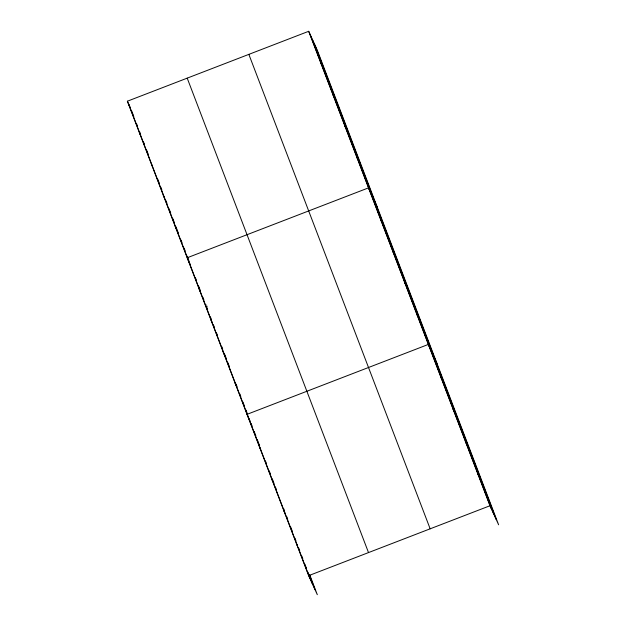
<?xml version="1.0" encoding="UTF-8"?>
<svg xmlns="http://www.w3.org/2000/svg" width="626" height="626" viewBox="0 0 626 626"><rect width="100%" height="100%" fill="white"/><g stroke="black" fill="none" stroke-linecap="round" stroke-linejoin="round"><path stroke-width="0.47" stroke-dasharray="3.13 2.35" d="M206.439 304.557L207.464 307.241"/><path stroke-width="0.94" d="M309.784 574.981L317.312 594.7L308.673 575.654L127.375 101.209L308.688 31.3L317.327 50.346L498.625 524.791L489.986 505.745L308.688 31.3M308.673 575.654L489.986 505.745M320.653 62.616L321.928 65.433M332.617 93.923L333.893 96.748M344.582 125.239L345.857 128.056M356.546 156.555L357.829 159.372M377.157 206.916L368.511 187.87L187.205 257.771L190.562 265.181M380.483 219.178L381.758 221.995M392.447 250.494L393.723 253.311M404.412 281.81L405.687 284.627M416.376 313.117L417.659 315.934M436.987 363.487L428.34 344.433L247.027 414.342L250.048 420.985M440.673 376.695L441.948 379.512M452.997 408.958L454.28 411.775M465.329 441.22L466.605 444.037M477.661 473.483L478.937 476.3M127.375 101.209L130.388 107.852M139.34 132.516L140.615 135.333M151.304 163.832L152.58 166.649M163.269 195.148L164.552 197.965M175.233 226.455L176.516 229.28M199.17 289.087L200.445 291.904M211.134 320.402L212.41 323.219L128.651 104.026M223.099 351.71L224.374 354.527M235.063 383.026L236.346 385.843M259.36 446.604L260.635 449.421M271.692 478.867L272.967 481.684M284.016 511.129L285.292 513.946M296.348 543.391L297.624 546.208L212.754 324.111M314.894 44.994L496.199 519.439M312.39 39.477L493.695 513.923M309.964 34.117L491.261 508.562M248.851 54.368L430.156 528.813M187.205 78.14L368.511 552.578M309.408 575.004L314.886 589.34M131.421 110.278L133.815 116.538M136.554 123.698L137.579 126.382M139.629 131.75L140.654 134.434M143.385 141.586L144.41 144.27M146.468 149.637L148.174 154.113M157.744 179.161L159.458 183.637M160.827 187.213L161.852 189.897M165.953 200.633L166.978 203.317M169.028 208.685L170.741 213.161M172.792 218.529L174.498 223.005M175.867 226.581L178.261 232.841M180.992 240.001L182.017 242.685M184.075 248.052L185.1 250.736M187.151 256.104L188.856 260.58M195.351 277.576L196.376 280.26M198.434 285.628L200.14 290.104M202.879 297.264L203.904 299.948M206.635 307.1L207.66 309.784M210.399 316.944L211.424 319.628M213.474 324.996L214.499 327.68M216.549 333.048L217.574 335.732M221.682 346.468L222.707 349.151M224.757 354.519L226.463 358.995M227.833 362.571L229.546 367.047M236.041 384.043L237.066 386.727M239.797 393.887L240.822 396.571M242.872 401.939L244.586 406.407M245.955 409.991L246.98 412.675M251.081 423.411L252.106 426.095M254.164 431.478L255.877 435.954M257.247 439.538L259.641 445.814M265.463 461.049L266.496 463.741M269.235 470.908L270.26 473.592M272.318 478.976L274.024 483.452M275.393 487.036L276.426 489.728M283.617 508.547L284.642 511.239M286.7 516.614L287.725 519.298M290.464 526.466L292.178 530.95M294.916 538.117L295.941 540.809M298.68 547.977L299.713 550.669M301.763 556.044L302.796 558.728M304.846 564.112L306.56 568.588M307.929 572.172L312.382 583.823M297.968 547.101L309.948 578.471"/></g></svg>
